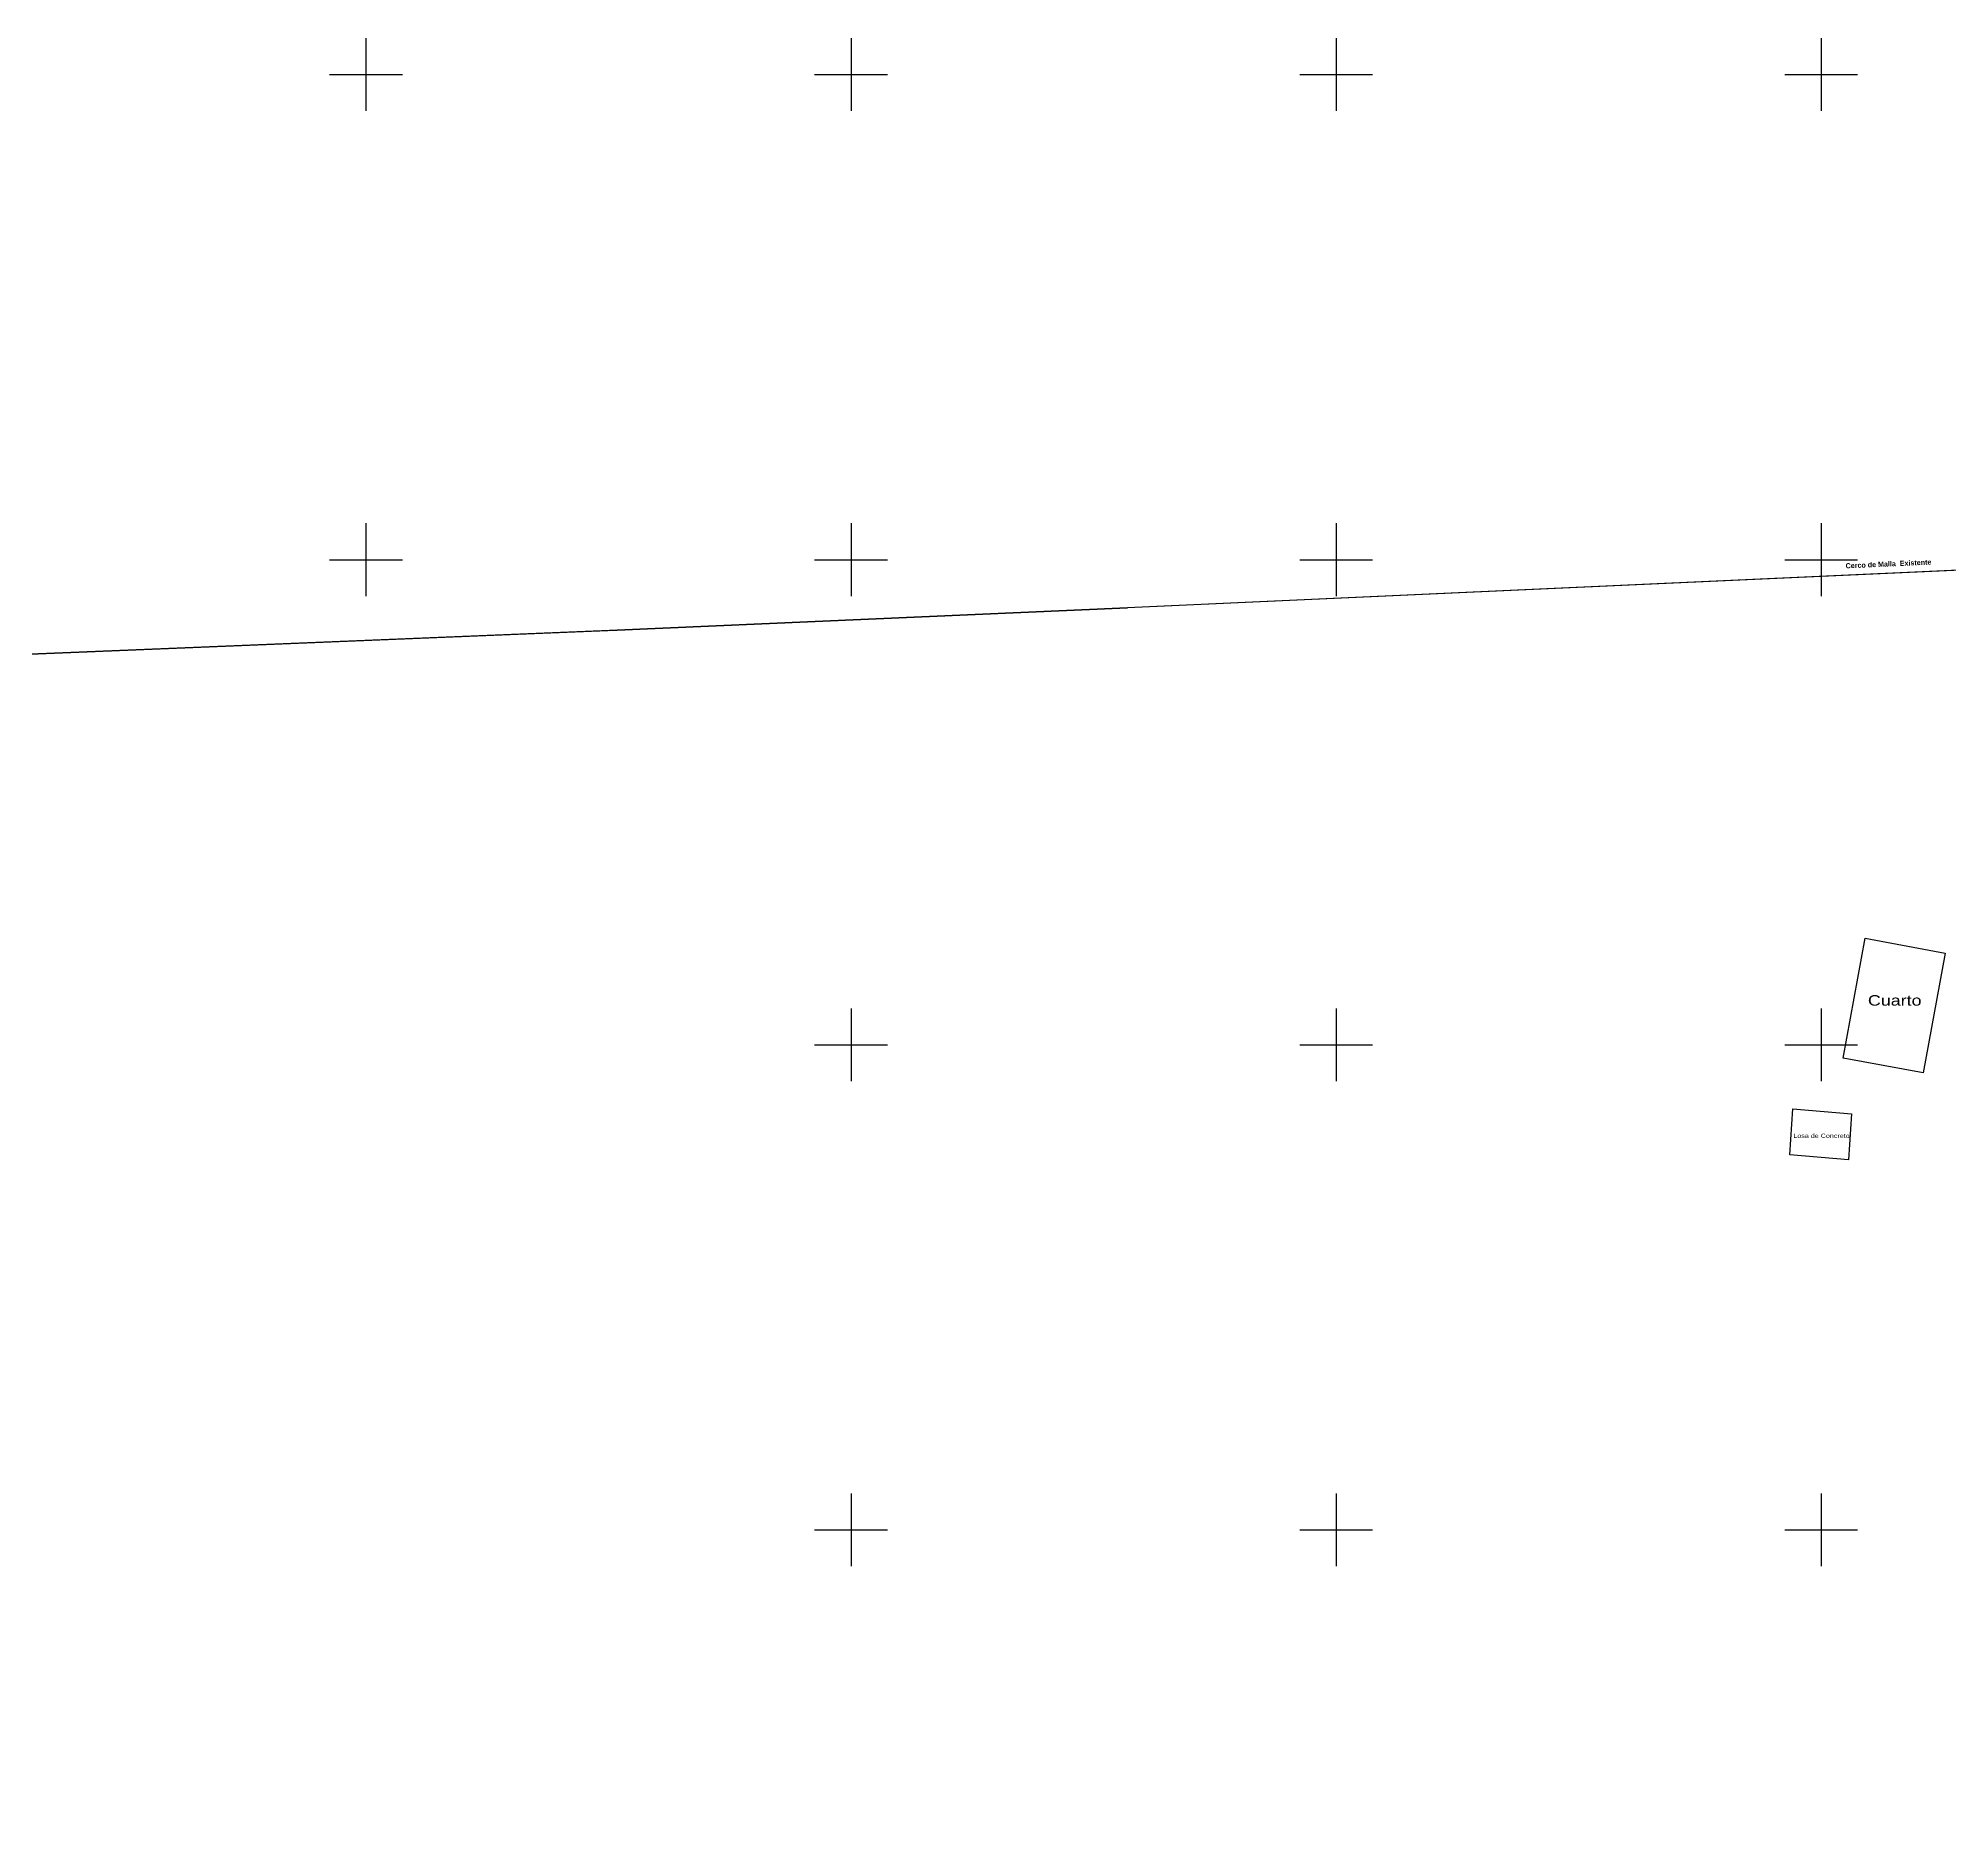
# Model space of a CAD drawing. Header units: millimetres. Extents: x 793 to 3159, y 750 to 2095.
# Drawn here: x 1143.3 to 1340.3, y 1295.7 to 1479.6 of the extents above; entities that cross this region are included whole.
import ezdxf

# ---------------------------------------------------------------- set-up
doc = ezdxf.new("R2010")
doc.units = ezdxf.units.MM
for name, color, linetype in [('cerco de malla', 7, 'Continuous'), ('CONCRETOS', 64, 'Continuous'), ('poligono real existente', 210, 'Continuous'), ('RETUTM01', 8, 'Continuous'), ('tejaban', 181, 'Continuous'), ('VERTICES', 210, 'Continuous')]:
    doc.layers.add(name, color=color, linetype=linetype)
doc.styles.get("Standard").update_dxf_attribs({"font": 'arial.ttf'})
doc.styles.add('TEXTOS', font='cityb___.ttf', dxfattribs={"height": 0.25})
doc.styles.add('VERTICES', font='arial.ttf', dxfattribs={"height": 0.5})
doc.linetypes.add('RAYACONTDIAG', pattern='A,0.8,["/",Standard,S=0.08,R=0,X=0.025,Y=-0.04],0', length=0.8)
doc.linetypes.add('RAYACONTX', pattern='A,0.8,["X",Standard,S=0.08,R=0,X=0.025,Y=-0.04],0', length=0.8)

# ---------------------------------------------------------------- blocks, each defined once
blk = doc.blocks.new('A$C6A1540C3')
at = {"layer": 'RETUTM01', "color": 8, "linetype": 'Continuous'}
for p, q in [((3.75, 7.5), (3.75, 0)), ((0, 3.75), (7.5, 3.75))]:
    blk.add_line(p, q, dxfattribs=at)

msp = doc.modelspace()

# ---------------------------------------------------------------- linework, layer by layer
at = {"layer": 'cerco de malla', "linetype": 'RAYACONTX', "ltscale": 10}
for p, q in [((1369.33465, 1426.06132, 293.251), (1255.57285, 1420.9017, 296.836)), ((1202.17198, 1418.58763, 299.174), (1255.57285, 1420.9017, 296.836)), ((1011.17738, 1410.77698, 298.908), (1201.99133, 1418.58761, 299.436))]:
    msp.add_line(p, q, dxfattribs=at)
at = {"layer": 'CONCRETOS', "elevation": 295.893}
msp.add_lwpolyline([(1330.17815, 1368.76993), (1329.87335, 1364.01789), (1323.82589, 1364.52331), (1324.13069, 1369.27535)], close=True, dxfattribs=at)
at = {"layer": 'poligono real existente', "linetype": 'RAYACONTDIAG', "elevation": 293.251}
msp.add_lwpolyline([(1369.33465, 1426.06132), (1255.57285, 1420.9017), (1202.17198, 1418.58763), (1011.17738, 1410.77698), (917.45278, 1406.2733), (976.69776, 1327.5493), (915.03327, 1324.68525), (960.96143, 1264.06909), (979.67277, 1239.20305), (1021.60152, 1183.08387), (1047.83437, 1149.10084), (1055.37166, 1138.42562), (1109.5674, 1067.16951)], dxfattribs=at)
at = {"layer": 'tejaban', "elevation": 295.081}
msp.add_lwpolyline([(1331.58814, 1386.85147), (1339.83374, 1385.33431), (1337.5904, 1372.97382), (1329.3448, 1374.49098)], close=True, dxfattribs=at)

# ---------------------------------------------------------------- block references
at = {"layer": 'poligono real existente'}
for p in [(1173.30715, 1472.1269), (1223.30715, 1472.1269), (1273.30715, 1472.1269), (1323.30715, 1472.1269), (1173.30715, 1422.1269), (1223.30715, 1422.1269), (1273.30715, 1422.1269), (1323.30715, 1422.1269), (1223.30715, 1372.1269), (1273.30715, 1372.1269), (1323.30715, 1372.1269), (1223.30715, 1322.1269), (1273.30715, 1322.1269), (1323.30715, 1322.1269)]:
    msp.add_blockref('A$C6A1540C3', p, dxfattribs=at)

# ---------------------------------------------------------------- texts
at = {"layer": 'CONCRETOS', "style": 'VERTICES', "width": 1.221414}
msp.add_text('Losa de Concreto', height=0.432, dxfattribs=at).set_placement((1324.19166, 1366.27784))
at = {"layer": 'tejaban', "style": 'VERTICES', "width": 1.221414}
msp.add_text('Cuarto', height=1.08, dxfattribs=at).set_placement((1331.88149, 1379.91157))
at = {"layer": 'VERTICES', "style": 'TEXTOS'}
msp.add_text('Cerco de Malla  Existente', height=0.53125, rotation=2.5714484, dxfattribs=at).set_placement((1329.59888, 1424.97772, -101.46063))

doc.saveas('drawing.dxf')
